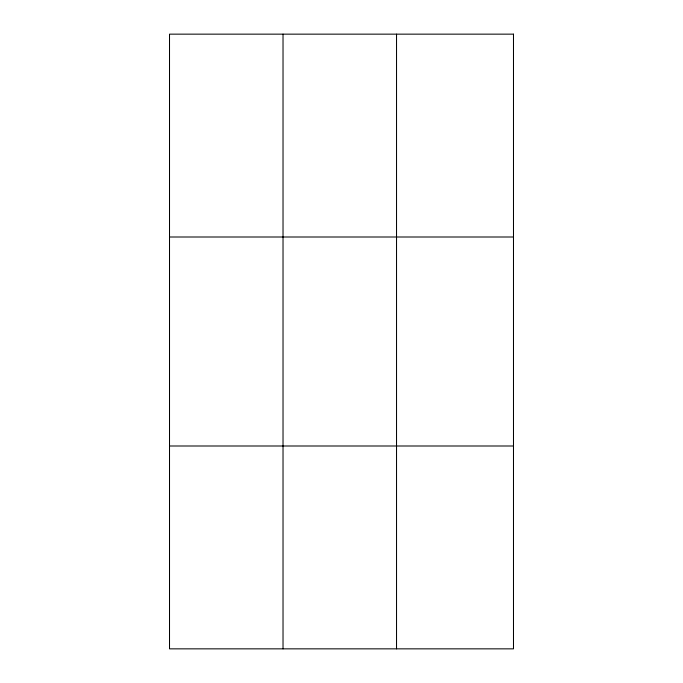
<?xml version="1.0" encoding="UTF-8"?>
<svg xmlns="http://www.w3.org/2000/svg" width="683" height="683" viewBox="0 0 683 683"><rect width="100%" height="100%" fill="white"/><g stroke="black" fill="none" stroke-linecap="round" stroke-linejoin="round"><path stroke-width="1.02" d="M283.027 648.85L283.027 34.15M396.533 648.85L396.533 34.15M169.512 237.001L513.488 237.001M169.512 445.999L513.488 445.999M513.488 34.15L513.488 648.85L169.512 648.85L169.512 34.15L513.488 34.15"/></g></svg>
